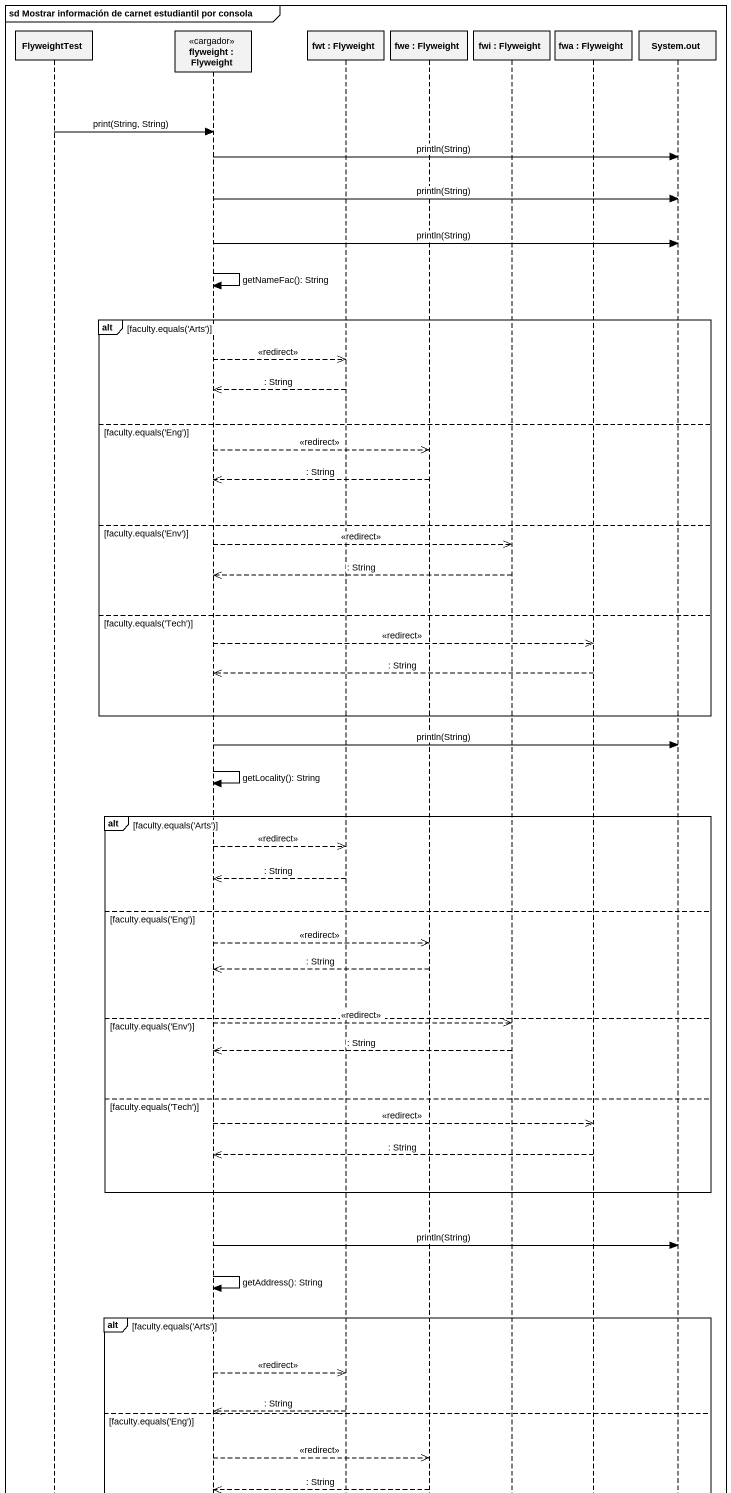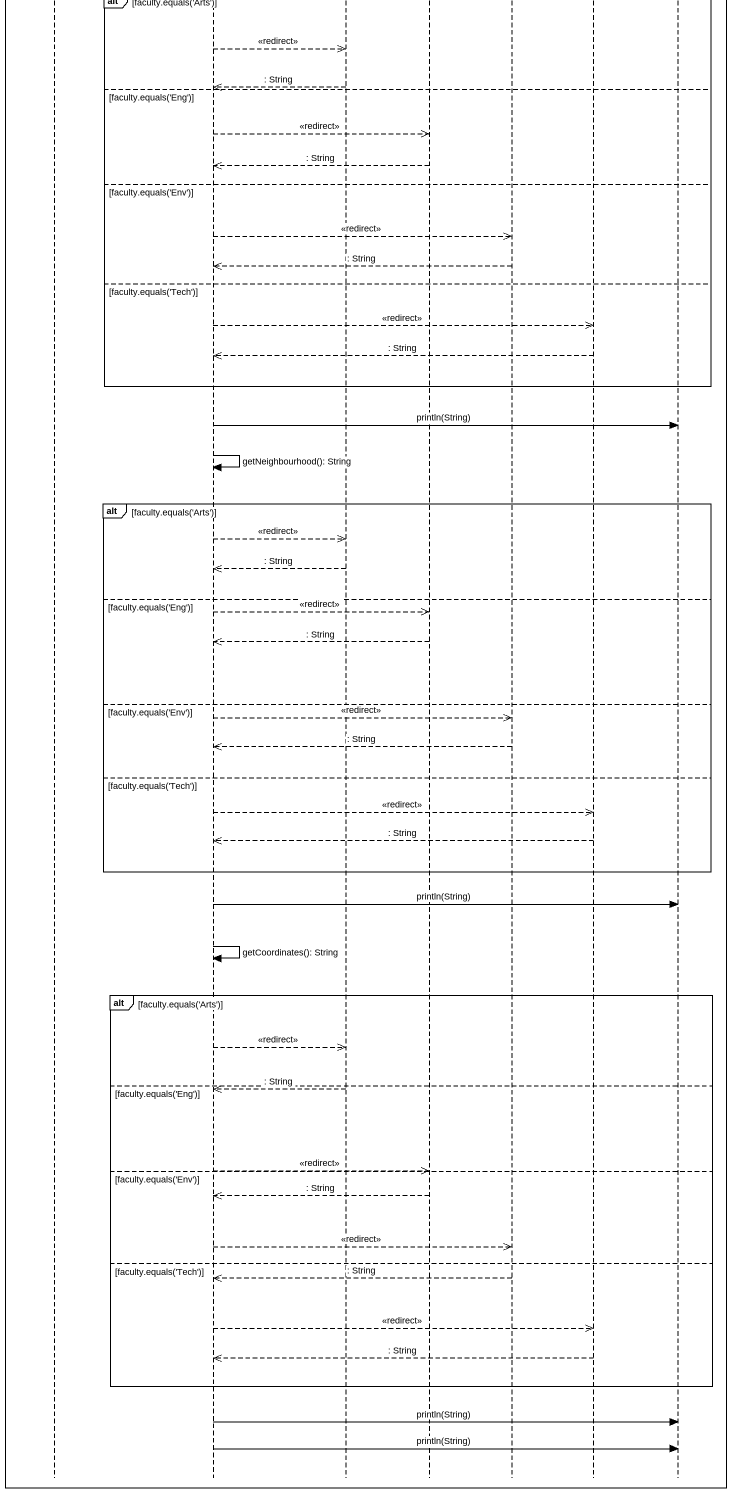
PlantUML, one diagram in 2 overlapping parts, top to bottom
@startuml
mainframe sd Mostrar información de carnet estudiantil por consola
hide footbox
participant FlyweightTest
participant "flyweight : Flyweight" as flyweight <<cargador>>
participant "fwt : Flyweight" as fwt
participant "fwe : Flyweight" as fwe
participant "fwi : Flyweight" as fwi
participant "fwa : Flyweight" as fwa
participant "System.out" as System_out

FlyweightTest -> flyweight : print(String, String)
flyweight -> System_out : println(String)
flyweight -> System_out : println(String)
flyweight -> System_out : println(String)
flyweight -> flyweight : getNameFac(): String
alt faculty.equals('Arts')
  flyweight -->> fwt : <<redirect>>
  fwt -->> flyweight : : String
else faculty.equals('Eng')
  flyweight -->> fwe : <<redirect>>
  fwe -->> flyweight : : String
else faculty.equals('Env')
  flyweight -->> fwi : <<redirect>>
  fwi -->> flyweight : : String
else faculty.equals('Tech')
  flyweight -->> fwa : <<redirect>>
  fwa -->> flyweight : : String
end
flyweight -> System_out : println(String)
flyweight -> flyweight : getLocality(): String
alt faculty.equals('Arts')
  flyweight -->> fwt : <<redirect>>
  fwt -->> flyweight : : String
else faculty.equals('Eng')
  flyweight -->> fwe : <<redirect>>
  fwe -->> flyweight : : String
else faculty.equals('Env')
  flyweight -->> fwi : <<redirect>>
  fwi -->> flyweight : : String
else faculty.equals('Tech')
  flyweight -->> fwa : <<redirect>>
  fwa -->> flyweight : : String
end
flyweight -> System_out : println(String)
flyweight -> flyweight : getAddress(): String
alt faculty.equals('Arts')
  flyweight -->> fwt : <<redirect>>
  fwt -->> flyweight : : String
else faculty.equals('Eng')
  flyweight -->> fwe : <<redirect>>
  fwe -->> flyweight : : String
else faculty.equals('Env')
  flyweight -->> fwi : <<redirect>>
  fwi -->> flyweight : : String
else faculty.equals('Tech')
  flyweight -->> fwa : <<redirect>>
  fwa -->> flyweight : : String
end
flyweight -> System_out : println(String)
flyweight -> flyweight : getNeighbourhood(): String
alt faculty.equals('Arts')
  flyweight -->> fwt : <<redirect>>
  fwt -->> flyweight : : String
else faculty.equals('Eng')
  flyweight -->> fwe : <<redirect>>
  fwe -->> flyweight : : String
else faculty.equals('Env')
  flyweight -->> fwi : <<redirect>>
  fwi -->> flyweight : : String
else faculty.equals('Tech')
  flyweight -->> fwa : <<redirect>>
  fwa -->> flyweight : : String
end
flyweight -> System_out : println(String)
flyweight -> flyweight : getCoordinates(): String
alt faculty.equals('Arts')
  flyweight -->> fwt : <<redirect>>
else faculty.equals('Eng')
  fwt -->> flyweight : : String
  flyweight -->> fwe : <<redirect>>
else faculty.equals('Env')
  fwe -->> flyweight : : String
  flyweight -->> fwi : <<redirect>>
else faculty.equals('Tech')
  fwi -->> flyweight : : String
  flyweight -->> fwa : <<redirect>>
  fwa -->> flyweight : : String
end
flyweight -> System_out : println(String)
flyweight -> System_out : println(String)
@enduml
